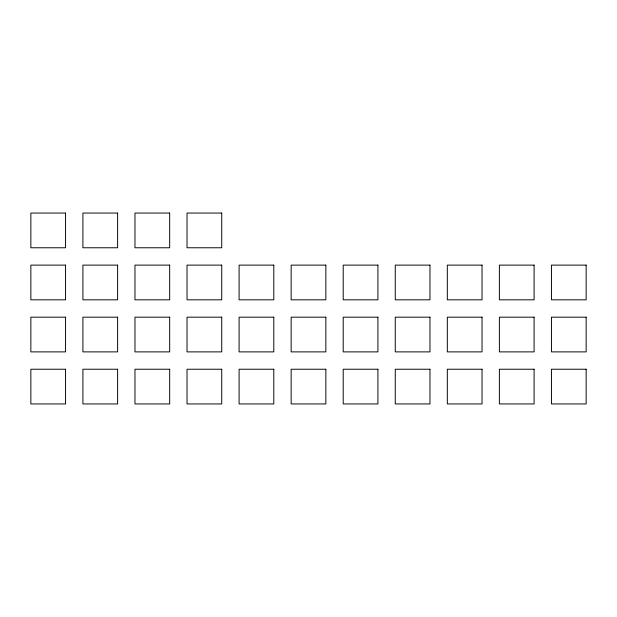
<?xml version="1.0" encoding="UTF-8"?>
<svg xmlns="http://www.w3.org/2000/svg" width="617" height="617" viewBox="0 0 617 617"><rect width="100%" height="100%" fill="white"/><g stroke="black" fill="none" stroke-linecap="round" stroke-linejoin="round"><path stroke-width="0.93" d="M65.556 213.058L30.85 213.058L30.85 247.764L65.556 247.764L65.556 213.058M117.616 213.058L82.909 213.058L82.909 247.764L117.616 247.764L117.616 213.058M169.675 213.058L134.969 213.058L134.969 247.764L169.675 247.764L169.675 213.058M221.734 213.058L187.028 213.058L187.028 247.764L221.734 247.764L221.734 213.058M65.556 265.117L30.85 265.117L30.85 299.823L65.556 299.823L65.556 265.117M117.616 265.117L82.909 265.117L82.909 299.823L117.616 299.823L117.616 265.117M169.675 265.117L134.969 265.117L134.969 299.823L169.675 299.823L169.675 265.117M221.734 265.117L187.028 265.117L187.028 299.823L221.734 299.823L221.734 265.117M273.794 265.117L239.088 265.117L239.088 299.823L273.794 299.823L273.794 265.117M325.853 265.117L291.147 265.117L291.147 299.823L325.853 299.823L325.853 265.117M377.913 265.117L343.206 265.117L343.206 299.823L377.913 299.823L377.913 265.117M429.972 265.117L395.266 265.117L395.266 299.823L429.972 299.823L429.972 265.117M482.031 265.117L447.325 265.117L447.325 299.823L482.031 299.823L482.031 265.117M534.091 265.117L499.384 265.117L499.384 299.823L534.091 299.823L534.091 265.117M586.15 265.117L551.444 265.117L551.444 299.823L586.15 299.823L586.15 265.117M65.556 317.177L30.85 317.177L30.85 351.883L65.556 351.883L65.556 317.177M117.616 317.177L82.909 317.177L82.909 351.883L117.616 351.883L117.616 317.177M169.675 317.177L134.969 317.177L134.969 351.883L169.675 351.883L169.675 317.177M221.734 317.177L187.028 317.177L187.028 351.883L221.734 351.883L221.734 317.177M273.794 317.177L239.088 317.177L239.088 351.883L273.794 351.883L273.794 317.177M325.853 317.177L291.147 317.177L291.147 351.883L325.853 351.883L325.853 317.177M377.913 317.177L343.206 317.177L343.206 351.883L377.913 351.883L377.913 317.177M429.972 317.177L395.266 317.177L395.266 351.883L429.972 351.883L429.972 317.177M482.031 317.177L447.325 317.177L447.325 351.883L482.031 351.883L482.031 317.177M534.091 317.177L499.384 317.177L499.384 351.883L534.091 351.883L534.091 317.177M586.15 317.177L551.444 317.177L551.444 351.883L586.15 351.883L586.15 317.177M65.556 369.236L30.85 369.236L30.85 403.942L65.556 403.942L65.556 369.236M117.616 369.236L82.909 369.236L82.909 403.942L117.616 403.942L117.616 369.236M169.675 369.236L134.969 369.236L134.969 403.942L169.675 403.942L169.675 369.236M221.734 369.236L187.028 369.236L187.028 403.942L221.734 403.942L221.734 369.236M273.794 369.236L239.088 369.236L239.088 403.942L273.794 403.942L273.794 369.236M325.853 369.236L291.147 369.236L291.147 403.942L325.853 403.942L325.853 369.236M377.913 369.236L343.206 369.236L343.206 403.942L377.913 403.942L377.913 369.236M429.972 369.236L395.266 369.236L395.266 403.942L429.972 403.942L429.972 369.236M482.031 369.236L447.325 369.236L447.325 403.942L482.031 403.942L482.031 369.236M534.091 369.236L499.384 369.236L499.384 403.942L534.091 403.942L534.091 369.236M586.15 369.236L551.444 369.236L551.444 403.942L586.15 403.942L586.15 369.236"/></g></svg>
